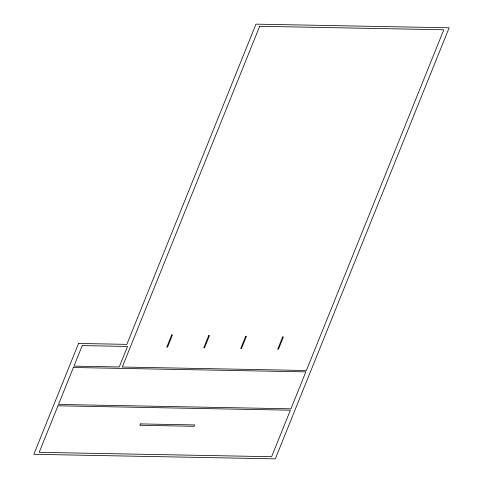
<?xml version="1.0" encoding="UTF-8"?>
<svg xmlns="http://www.w3.org/2000/svg" width="483" height="483" viewBox="0 0 483 483"><rect width="100%" height="100%" fill="white"/><g stroke="black" fill="none" stroke-linecap="round" stroke-linejoin="round"><path stroke-width="0.72" d="M78.548 343.455L33.846 454.304L275.316 458.85L449.154 27.791L255.978 24.15L126.842 344.367L78.548 343.455M57.966 405.805L39.201 452.336L271.615 456.713L290.38 410.188L57.966 405.805M73.416 367.491L58.515 404.44L290.935 408.817L305.836 371.868L73.416 367.491M82.249 345.593L73.965 366.12L119.247 366.977L127.524 346.45L82.249 345.593M259.679 26.287L122.265 367.032L306.385 370.497L443.799 29.759L259.679 26.287M171.731 334.87L166.762 347.186L167.516 347.199L172.485 334.888L171.731 334.87M140.384 423.905L139.835 425.275L194.166 426.296L194.715 424.931L140.384 423.905M208.704 335.57L203.735 347.881L204.49 347.899L209.459 335.582L208.704 335.57M245.678 336.265L240.709 348.581L241.464 348.593L246.433 336.277L245.678 336.265M282.652 336.959L277.689 349.275L278.443 349.294L283.406 336.977L282.652 336.959"/></g></svg>
